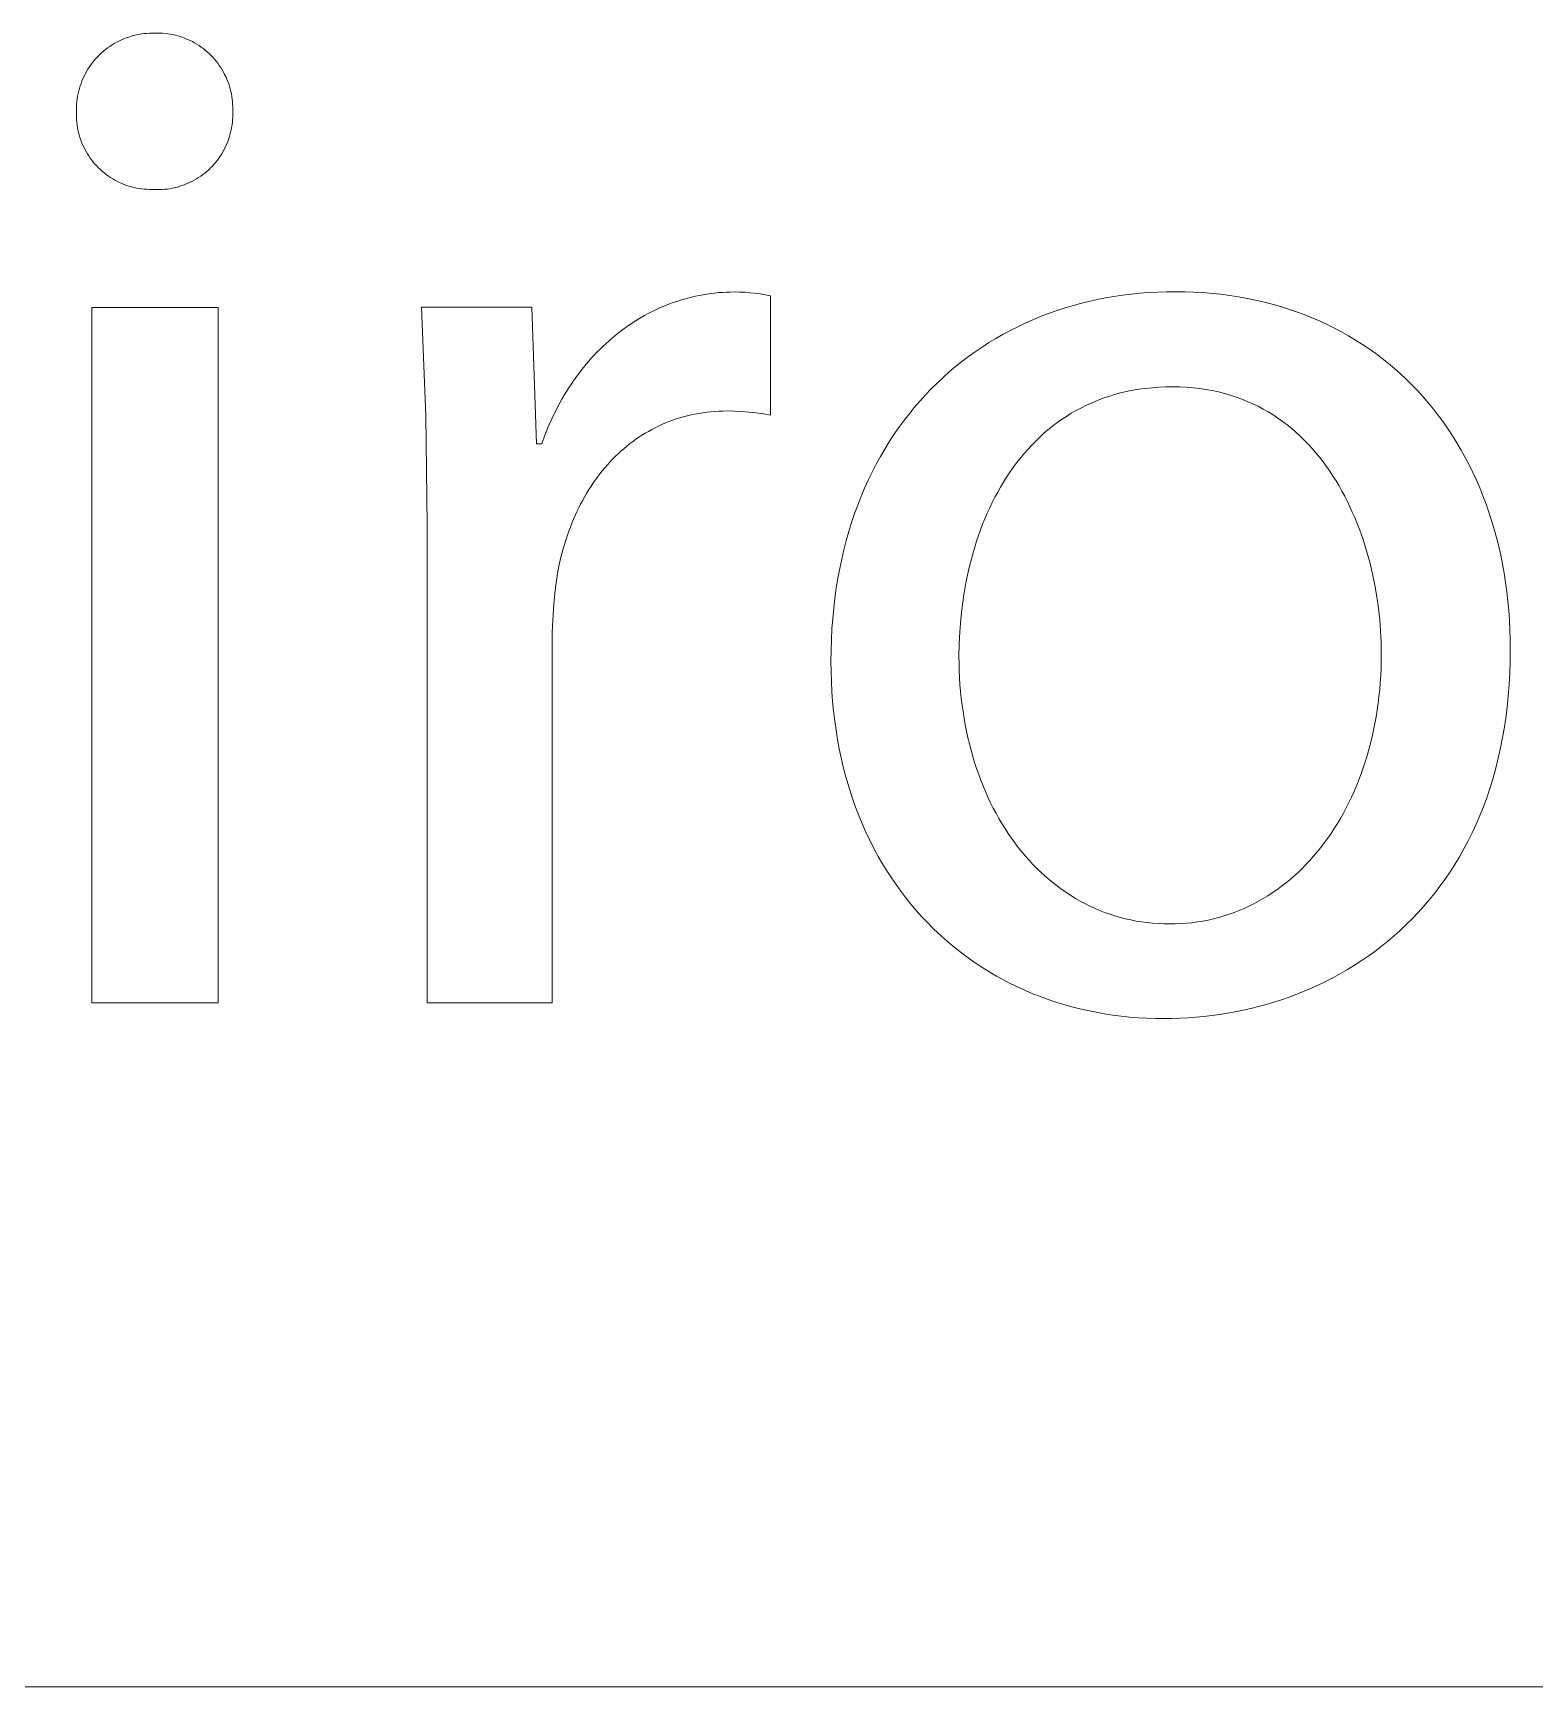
# Model space of a CAD drawing. Header units: millimetres. Extents: x -1480 to 5249, y -840 to 3860.
# Drawn here: x 3903.7 to 3974.1, y -840.3 to -762.8 of the extents above; entities that cross this region are included whole.
import ezdxf

# ---------------------------------------------------------------- set-up
doc = ezdxf.new("R2010")
doc.units = ezdxf.units.MM
doc.header["$MEASUREMENT"] = 0
doc.layers.add('Domyślny', color=7, linetype='Continuous', true_color=0x000000)

msp = doc.modelspace()

# ---------------------------------------------------------------- linework, layer by layer
at = {"layer": 'Domyślny', "color": 18, "lineweight": 15, "true_color": 0x000000}
for p, q in [((3908.44, -762.925), (3908.561, -762.896)), ((3908.561, -762.896), (3908.682, -762.872)), ((3908.682, -762.872), (3908.805, -762.851)), ((3908.805, -762.851), (3908.928, -762.835)), ((3908.928, -762.835), (3909.051, -762.823)), ((3909.051, -762.823), (3909.175, -762.816)), ((3909.175, -762.816), (3909.299, -762.812)), ((3909.299, -762.812), (3909.424, -762.813)), ((3909.424, -762.813), (3909.545, -762.811)), ((3909.545, -762.811), (3909.667, -762.813)), ((3909.667, -762.813), (3909.788, -762.819)), ((3909.788, -762.819), (3909.91, -762.829)), ((3909.91, -762.829), (3910.03, -762.844)), ((3910.03, -762.844), (3910.151, -762.862)), ((3910.151, -762.862), (3910.27, -762.885)), ((3910.27, -762.885), (3910.389, -762.912)), ((3910.389, -762.912), (3910.507, -762.943)), ((3906.924, -763.741), (3907.018, -763.66)), ((3907.018, -763.66), (3907.114, -763.581)), ((3907.114, -763.581), (3907.213, -763.506)), ((3907.213, -763.506), (3907.314, -763.434)), ((3907.314, -763.434), (3907.418, -763.366)), ((3907.418, -763.366), (3907.524, -763.302)), ((3907.524, -763.302), (3907.632, -763.241)), ((3907.632, -763.241), (3907.743, -763.184)), ((3907.743, -763.184), (3907.855, -763.131)), ((3907.855, -763.131), (3907.969, -763.082)), ((3907.969, -763.082), (3908.085, -763.036)), ((3908.085, -763.036), (3908.202, -762.995)), ((3908.202, -762.995), (3908.32, -762.958)), ((3908.32, -762.958), (3908.44, -762.925)), ((3910.507, -762.943), (3910.623, -762.978)), ((3910.623, -762.978), (3910.738, -763.017)), ((3910.738, -763.017), (3910.852, -763.06)), ((3910.852, -763.06), (3910.965, -763.106)), ((3910.965, -763.106), (3911.075, -763.157)), ((3911.075, -763.157), (3911.184, -763.212)), ((3911.184, -763.212), (3911.291, -763.27)), ((3911.291, -763.27), (3911.396, -763.332)), ((3911.396, -763.332), (3911.498, -763.397)), ((3911.498, -763.397), (3911.599, -763.466)), ((3911.599, -763.466), (3911.696, -763.538)), ((3911.696, -763.538), (3911.792, -763.614)), ((3911.792, -763.614), (3911.884, -763.693)), ((3906.29, -764.501), (3906.357, -764.397)), ((3906.357, -764.397), (3906.428, -764.295)), ((3906.428, -764.295), (3906.503, -764.196)), ((3906.503, -764.196), (3906.581, -764.099)), ((3906.581, -764.099), (3906.662, -764.005)), ((3906.662, -764.005), (3906.746, -763.914)), ((3906.746, -763.914), (3906.834, -763.826)), ((3906.834, -763.826), (3906.924, -763.741)), ((3911.884, -763.693), (3911.974, -763.775)), ((3911.974, -763.775), (3912.061, -763.86)), ((3912.061, -763.86), (3912.145, -763.948)), ((3912.145, -763.948), (3912.226, -764.039)), ((3912.226, -764.039), (3912.304, -764.132)), ((3912.304, -764.132), (3912.378, -764.228)), ((3912.378, -764.228), (3912.45, -764.327)), ((3912.45, -764.327), (3912.517, -764.428)), ((3912.517, -764.428), (3912.581, -764.532)), ((3905.924, -765.287), (3905.964, -765.17)), ((3905.964, -765.17), (3906.009, -765.054)), ((3906.009, -765.054), (3906.057, -764.94)), ((3906.057, -764.94), (3906.11, -764.827)), ((3906.11, -764.827), (3906.166, -764.716)), ((3906.166, -764.716), (3906.226, -764.608)), ((3906.226, -764.608), (3906.29, -764.501)), ((3912.581, -764.532), (3912.642, -764.637)), ((3912.642, -764.637), (3912.699, -764.745)), ((3912.699, -764.745), (3912.752, -764.854)), ((3912.752, -764.854), (3912.801, -764.966)), ((3912.801, -764.966), (3912.847, -765.078)), ((3912.847, -765.078), (3912.888, -765.193)), ((3912.888, -765.193), (3912.926, -765.309)), ((3905.768, -766.014), (3905.783, -765.891)), ((3905.783, -765.891), (3905.803, -765.768)), ((3905.803, -765.768), (3905.827, -765.647)), ((3905.827, -765.647), (3905.855, -765.526)), ((3905.855, -765.526), (3905.887, -765.406)), ((3905.887, -765.406), (3905.924, -765.287)), ((3912.926, -765.309), (3912.959, -765.426)), ((3912.959, -765.426), (3912.989, -765.544)), ((3912.989, -765.544), (3913.014, -765.663)), ((3913.014, -765.663), (3913.035, -765.782)), ((3913.035, -765.782), (3913.053, -765.903)), ((3913.053, -765.903), (3913.066, -766.024)), ((3905.747, -766.386), (3905.75, -766.262)), ((3905.749, -766.51), (3905.747, -766.386)), ((3905.747, -766.631), (3905.749, -766.51)), ((3905.748, -766.751), (3905.747, -766.631)), ((3905.754, -766.872), (3905.748, -766.751)), ((3905.75, -766.262), (3905.757, -766.138)), ((3905.757, -766.138), (3905.768, -766.014)), ((3913.066, -766.024), (3913.074, -766.145)), ((3913.076, -766.752), (3913.07, -766.872)), ((3913.074, -766.145), (3913.079, -766.267)), ((3913.079, -766.388), (3913.076, -766.51)), ((3913.076, -766.51), (3913.078, -766.631)), ((3913.078, -766.631), (3913.076, -766.752)), ((3913.079, -766.267), (3913.079, -766.388)), ((3905.764, -766.992), (3905.754, -766.872)), ((3905.778, -767.112), (3905.764, -766.992)), ((3905.797, -767.231), (3905.778, -767.112)), ((3905.819, -767.35), (3905.797, -767.231)), ((3905.846, -767.467), (3905.819, -767.35)), ((3905.876, -767.584), (3905.846, -767.467)), ((3912.978, -767.469), (3912.948, -767.586)), ((3913.005, -767.351), (3912.978, -767.469)), ((3913.027, -767.232), (3913.005, -767.351)), ((3913.046, -767.113), (3913.027, -767.232)), ((3913.06, -766.993), (3913.046, -767.113)), ((3913.07, -766.872), (3913.06, -766.993)), ((3905.911, -767.7), (3905.876, -767.584)), ((3905.949, -767.814), (3905.911, -767.7)), ((3905.991, -767.927), (3905.949, -767.814)), ((3906.038, -768.038), (3905.991, -767.927)), ((3906.088, -768.148), (3906.038, -768.038)), ((3906.142, -768.256), (3906.088, -768.148)), ((3906.199, -768.362), (3906.142, -768.256)), ((3912.682, -768.259), (3912.624, -768.366)), ((3912.736, -768.151), (3912.682, -768.259)), ((3912.786, -768.041), (3912.736, -768.151)), ((3912.832, -767.93), (3912.786, -768.041)), ((3912.875, -767.816), (3912.832, -767.93)), ((3912.913, -767.702), (3912.875, -767.816)), ((3912.948, -767.586), (3912.913, -767.702)), ((3906.26, -768.466), (3906.199, -768.362)), ((3906.325, -768.568), (3906.26, -768.466)), ((3906.393, -768.668), (3906.325, -768.568)), ((3906.465, -768.765), (3906.393, -768.668)), ((3906.54, -768.859), (3906.465, -768.765)), ((3906.618, -768.951), (3906.54, -768.859)), ((3906.699, -769.041), (3906.618, -768.951)), ((3906.783, -769.127), (3906.699, -769.041)), ((3912.124, -769.045), (3912.04, -769.132)), ((3912.205, -768.956), (3912.124, -769.045)), ((3912.283, -768.864), (3912.205, -768.956)), ((3912.358, -768.769), (3912.283, -768.864)), ((3912.43, -768.672), (3912.358, -768.769)), ((3912.498, -768.572), (3912.43, -768.672)), ((3912.563, -768.47), (3912.498, -768.572)), ((3912.624, -768.366), (3912.563, -768.47)), ((3906.87, -769.21), (3906.783, -769.127)), ((3906.96, -769.291), (3906.87, -769.21)), ((3907.053, -769.368), (3906.96, -769.291)), ((3907.148, -769.442), (3907.053, -769.368)), ((3907.246, -769.513), (3907.148, -769.442)), ((3907.346, -769.58), (3907.246, -769.513)), ((3907.449, -769.643), (3907.346, -769.58)), ((3907.553, -769.704), (3907.449, -769.643)), ((3907.66, -769.76), (3907.553, -769.704)), ((3907.768, -769.813), (3907.66, -769.76)), ((3907.879, -769.862), (3907.768, -769.813)), ((3907.99, -769.907), (3907.879, -769.862)), ((3910.943, -769.87), (3910.831, -769.915)), ((3911.053, -769.82), (3910.943, -769.87)), ((3911.162, -769.767), (3911.053, -769.82)), ((3911.269, -769.71), (3911.162, -769.767)), ((3911.373, -769.65), (3911.269, -769.71)), ((3911.476, -769.586), (3911.373, -769.65)), ((3911.576, -769.519), (3911.476, -769.586)), ((3911.674, -769.448), (3911.576, -769.519)), ((3911.769, -769.374), (3911.674, -769.448)), ((3911.862, -769.296), (3911.769, -769.374)), ((3911.952, -769.216), (3911.862, -769.296)), ((3912.04, -769.132), (3911.952, -769.216)), ((3908.104, -769.949), (3907.99, -769.907)), ((3908.219, -769.986), (3908.104, -769.949)), ((3908.334, -770.019), (3908.219, -769.986)), ((3908.451, -770.049), (3908.334, -770.019)), ((3908.569, -770.074), (3908.451, -770.049)), ((3908.688, -770.095), (3908.569, -770.074)), ((3908.808, -770.113), (3908.688, -770.095)), ((3908.928, -770.126), (3908.808, -770.113)), ((3909.048, -770.134), (3908.928, -770.126)), ((3909.168, -770.139), (3909.048, -770.134)), ((3909.289, -770.14), (3909.168, -770.139)), ((3909.41, -770.147), (3909.289, -770.14)), ((3909.531, -770.151), (3909.41, -770.147)), ((3909.651, -770.15), (3909.531, -770.151)), ((3909.772, -770.145), (3909.651, -770.15)), ((3909.893, -770.135), (3909.772, -770.145)), ((3910.013, -770.122), (3909.893, -770.135)), ((3910.132, -770.105), (3910.013, -770.122)), ((3910.251, -770.083), (3910.132, -770.105)), ((3910.369, -770.058), (3910.251, -770.083)), ((3910.487, -770.028), (3910.369, -770.058)), ((3910.603, -769.994), (3910.487, -770.028)), ((3910.718, -769.957), (3910.603, -769.994)), ((3910.831, -769.915), (3910.718, -769.957)), ((3934.074, -775.332), (3934.248, -775.279)), ((3934.248, -775.279), (3934.424, -775.231)), ((3934.424, -775.231), (3934.601, -775.186)), ((3934.601, -775.186), (3934.778, -775.145)), ((3934.778, -775.145), (3934.957, -775.108)), ((3934.957, -775.108), (3935.136, -775.075)), ((3935.136, -775.075), (3935.317, -775.045)), ((3935.317, -775.045), (3935.498, -775.02)), ((3935.498, -775.02), (3935.68, -774.998)), ((3935.68, -774.998), (3935.863, -774.98)), ((3935.863, -774.98), (3936.046, -774.966)), ((3936.046, -774.966), (3936.231, -774.956)), ((3936.231, -774.956), (3936.416, -774.95)), ((3936.416, -774.95), (3936.601, -774.948)), ((3936.601, -774.948), (3936.846, -774.951)), ((3936.846, -774.951), (3937.091, -774.962)), ((3937.091, -774.962), (3937.335, -774.981)), ((3937.335, -774.981), (3937.579, -775.006)), ((3937.579, -775.006), (3937.822, -775.039)), ((3937.822, -775.039), (3938.064, -775.08)), ((3938.064, -775.08), (3938.304, -775.127)), ((3938.304, -775.127), (3938.304, -780.729)), ((3953.223, -775.395), (3953.613, -775.308)), ((3953.613, -775.308), (3954.008, -775.23)), ((3954.008, -775.23), (3954.406, -775.161)), ((3954.406, -775.161), (3954.808, -775.101)), ((3954.808, -775.101), (3955.214, -775.051)), ((3955.214, -775.051), (3955.622, -775.009)), ((3955.622, -775.009), (3956.034, -774.976)), ((3956.034, -774.976), (3956.449, -774.953)), ((3956.449, -774.953), (3956.867, -774.939)), ((3956.867, -774.939), (3957.288, -774.935)), ((3957.288, -774.935), (3957.725, -774.939)), ((3957.725, -774.939), (3958.157, -774.954)), ((3958.157, -774.954), (3958.585, -774.979)), ((3958.585, -774.979), (3959.008, -775.013)), ((3959.008, -775.013), (3959.426, -775.057)), ((3959.426, -775.057), (3959.84, -775.111)), ((3959.84, -775.111), (3960.248, -775.174)), ((3960.248, -775.174), (3960.652, -775.247)), ((3960.652, -775.247), (3961.051, -775.328)), ((3906.466, -775.674), (3912.403, -775.674)), ((3906.466, -808.274), (3906.466, -775.674)), ((3912.403, -775.674), (3912.403, -808.274)), ((3922.136, -780.76), (3921.926, -775.665)), ((3921.926, -775.665), (3927.101, -775.665)), ((3927.101, -775.665), (3927.325, -782.073)), ((3932.237, -776.141), (3932.397, -776.05)), ((3932.397, -776.05), (3932.559, -775.963)), ((3932.559, -775.963), (3932.722, -775.878)), ((3932.722, -775.878), (3932.886, -775.798)), ((3932.886, -775.798), (3933.052, -775.72)), ((3933.052, -775.72), (3933.219, -775.647)), ((3933.219, -775.647), (3933.388, -775.577)), ((3933.388, -775.577), (3933.557, -775.51)), ((3933.557, -775.51), (3933.728, -775.447)), ((3933.728, -775.447), (3933.901, -775.387)), ((3933.901, -775.387), (3934.074, -775.332)), ((3950.964, -776.103), (3951.33, -775.963)), ((3951.33, -775.963), (3951.7, -775.832)), ((3951.7, -775.832), (3952.074, -775.71)), ((3952.074, -775.71), (3952.453, -775.596)), ((3952.453, -775.596), (3952.836, -775.491)), ((3952.836, -775.491), (3953.223, -775.395)), ((3961.051, -775.328), (3961.444, -775.419)), ((3961.444, -775.419), (3961.832, -775.52)), ((3961.832, -775.52), (3962.215, -775.629)), ((3962.215, -775.629), (3962.593, -775.747)), ((3962.593, -775.747), (3962.965, -775.874)), ((3962.965, -775.874), (3963.332, -776.01)), ((3963.332, -776.01), (3963.693, -776.155)), ((3931.162, -776.872), (3931.311, -776.758)), ((3931.311, -776.758), (3931.461, -776.647)), ((3931.461, -776.647), (3931.613, -776.539)), ((3931.613, -776.539), (3931.767, -776.435)), ((3931.767, -776.435), (3931.922, -776.334)), ((3931.922, -776.334), (3932.079, -776.236)), ((3932.079, -776.236), (3932.237, -776.141)), ((3949.209, -776.932), (3949.55, -776.749)), ((3949.55, -776.749), (3949.896, -776.575)), ((3949.896, -776.575), (3950.247, -776.409)), ((3950.247, -776.409), (3950.603, -776.252)), ((3950.603, -776.252), (3950.964, -776.103)), ((3963.693, -776.155), (3964.049, -776.308)), ((3964.049, -776.308), (3964.399, -776.47)), ((3964.399, -776.47), (3964.743, -776.64)), ((3964.743, -776.64), (3965.081, -776.819)), ((3965.081, -776.819), (3965.413, -777.006)), ((3930.176, -777.759), (3930.311, -777.623)), ((3930.311, -777.623), (3930.448, -777.49)), ((3930.448, -777.49), (3930.587, -777.36)), ((3930.587, -777.36), (3930.728, -777.234)), ((3930.728, -777.234), (3930.871, -777.11)), ((3930.871, -777.11), (3931.016, -776.989)), ((3931.016, -776.989), (3931.162, -776.872)), ((3947.9, -777.748), (3948.219, -777.532)), ((3948.219, -777.532), (3948.543, -777.323)), ((3948.543, -777.323), (3948.874, -777.124)), ((3948.874, -777.124), (3949.209, -776.932)), ((3965.413, -777.006), (3965.739, -777.201)), ((3965.739, -777.201), (3966.059, -777.404)), ((3966.059, -777.404), (3966.373, -777.615)), ((3966.373, -777.615), (3966.681, -777.835)), ((3929.533, -778.484), (3929.657, -778.334)), ((3929.657, -778.334), (3929.783, -778.186)), ((3929.783, -778.186), (3929.912, -778.041)), ((3929.912, -778.041), (3930.043, -777.899)), ((3930.043, -777.899), (3930.176, -777.759)), ((3946.977, -778.447), (3947.279, -778.206)), ((3947.279, -778.206), (3947.586, -777.973)), ((3947.586, -777.973), (3947.9, -777.748)), ((3966.681, -777.835), (3966.982, -778.062)), ((3966.982, -778.062), (3967.277, -778.297)), ((3967.277, -778.297), (3967.566, -778.54)), ((3928.946, -779.281), (3929.058, -779.116)), ((3929.058, -779.116), (3929.173, -778.954)), ((3929.173, -778.954), (3929.291, -778.795)), ((3929.291, -778.795), (3929.41, -778.638)), ((3929.41, -778.638), (3929.533, -778.484)), ((3946.11, -779.22), (3946.393, -778.954)), ((3946.393, -778.954), (3946.682, -778.697)), ((3946.682, -778.697), (3946.977, -778.447)), ((3967.566, -778.54), (3967.848, -778.79)), ((3967.848, -778.79), (3968.123, -779.048)), ((3968.123, -779.048), (3968.392, -779.314)), ((3928.42, -780.147), (3928.52, -779.969)), ((3928.52, -779.969), (3928.623, -779.793)), ((3928.623, -779.793), (3928.728, -779.62)), ((3928.728, -779.62), (3928.836, -779.449)), ((3928.836, -779.449), (3928.946, -779.281)), ((3945.301, -780.066), (3945.564, -779.776)), ((3945.564, -779.776), (3945.833, -779.494)), ((3945.833, -779.494), (3946.11, -779.22)), ((3953.896, -779.933), (3953.634, -780.031)), ((3954.164, -779.842), (3953.896, -779.933)), ((3954.437, -779.758), (3954.164, -779.842)), ((3954.716, -779.683), (3954.437, -779.758)), ((3955.001, -779.617), (3954.716, -779.683)), ((3955.291, -779.558), (3955.001, -779.617)), ((3955.588, -779.509), (3955.291, -779.558)), ((3955.889, -779.467), (3955.588, -779.509)), ((3956.197, -779.435), (3955.889, -779.467)), ((3956.51, -779.412), (3956.197, -779.435)), ((3956.829, -779.398), (3956.51, -779.412)), ((3957.154, -779.393), (3956.829, -779.398)), ((3957.479, -779.398), (3957.154, -779.393)), ((3957.799, -779.413), (3957.479, -779.398)), ((3958.112, -779.438), (3957.799, -779.413)), ((3958.419, -779.473), (3958.112, -779.438)), ((3958.721, -779.517), (3958.419, -779.473)), ((3959.016, -779.571), (3958.721, -779.517)), ((3959.305, -779.633), (3959.016, -779.571)), ((3959.588, -779.704), (3959.305, -779.633)), ((3959.865, -779.784), (3959.588, -779.704)), ((3960.136, -779.873), (3959.865, -779.784)), ((3960.402, -779.97), (3960.136, -779.873)), ((3968.392, -779.314), (3968.653, -779.586)), ((3968.653, -779.586), (3968.908, -779.867)), ((3968.908, -779.867), (3969.156, -780.154)), ((3928.047, -780.888), (3928.228, -780.512)), ((3928.228, -780.512), (3928.42, -780.147)), ((3934.573, -780.709), (3934.395, -780.751)), ((3934.754, -780.671), (3934.573, -780.709)), ((3934.936, -780.638), (3934.754, -780.671)), ((3935.12, -780.609), (3934.936, -780.638)), ((3935.306, -780.584), (3935.12, -780.609)), ((3935.494, -780.563), (3935.306, -780.584)), ((3935.684, -780.548), (3935.494, -780.563)), ((3935.876, -780.536), (3935.684, -780.548)), ((3936.07, -780.529), (3935.876, -780.536)), ((3936.265, -780.527), (3936.07, -780.529)), ((3936.607, -780.534), (3936.265, -780.527)), ((3936.949, -780.551), (3936.607, -780.534)), ((3937.289, -780.579), (3936.949, -780.551)), ((3937.629, -780.618), (3937.289, -780.579)), ((3937.967, -780.668), (3937.629, -780.618)), ((3938.304, -780.729), (3937.967, -780.668)), ((3944.553, -780.982), (3944.795, -780.669)), ((3944.795, -780.669), (3945.044, -780.363)), ((3945.044, -780.363), (3945.301, -780.066)), ((3952.405, -780.637), (3952.176, -780.779)), ((3952.64, -780.501), (3952.405, -780.637)), ((3952.88, -780.373), (3952.64, -780.501)), ((3953.126, -780.252), (3952.88, -780.373)), ((3953.377, -780.138), (3953.126, -780.252)), ((3953.634, -780.031), (3953.377, -780.138)), ((3960.661, -780.075), (3960.402, -779.97)), ((3960.915, -780.187), (3960.661, -780.075)), ((3961.163, -780.308), (3960.915, -780.187)), ((3961.406, -780.436), (3961.163, -780.308)), ((3961.642, -780.572), (3961.406, -780.436)), ((3961.873, -780.714), (3961.642, -780.572)), ((3962.098, -780.864), (3961.873, -780.714)), ((3969.156, -780.154), (3969.397, -780.448)), ((3969.397, -780.448), (3969.631, -780.75)), ((3922.195, -785.859), (3922.136, -780.76)), ((3927.719, -781.668), (3927.877, -781.273)), ((3927.877, -781.273), (3928.047, -780.888)), ((3932.571, -781.482), (3932.419, -781.571)), ((3932.726, -781.396), (3932.571, -781.482)), ((3932.883, -781.314), (3932.726, -781.396)), ((3933.043, -781.235), (3932.883, -781.314)), ((3933.204, -781.161), (3933.043, -781.235)), ((3933.368, -781.09), (3933.204, -781.161)), ((3933.534, -781.024), (3933.368, -781.09)), ((3933.702, -780.961), (3933.534, -781.024)), ((3933.872, -780.902), (3933.702, -780.961)), ((3934.044, -780.848), (3933.872, -780.902)), ((3934.219, -780.797), (3934.044, -780.848)), ((3934.395, -780.751), (3934.219, -780.797)), ((3944.09, -781.632), (3944.318, -781.303)), ((3944.318, -781.303), (3944.553, -780.982)), ((3951.312, -781.413), (3951.11, -781.587)), ((3951.52, -781.245), (3951.312, -781.413)), ((3951.733, -781.083), (3951.52, -781.245)), ((3951.952, -780.928), (3951.733, -781.083)), ((3952.176, -780.779), (3951.952, -780.928)), ((3962.318, -781.02), (3962.098, -780.864)), ((3962.532, -781.183), (3962.318, -781.02)), ((3962.741, -781.352), (3962.532, -781.183)), ((3962.944, -781.527), (3962.741, -781.352)), ((3969.631, -780.75), (3969.858, -781.058)), ((3969.858, -781.058), (3970.077, -781.374)), ((3970.077, -781.374), (3970.289, -781.696)), ((3927.325, -782.073), (3927.572, -782.073)), ((3927.572, -782.073), (3927.719, -781.668)), ((3931.551, -782.185), (3931.414, -782.3)), ((3931.689, -782.074), (3931.551, -782.185)), ((3931.831, -781.966), (3931.689, -782.074)), ((3931.974, -781.862), (3931.831, -781.966)), ((3932.12, -781.762), (3931.974, -781.862)), ((3932.268, -781.665), (3932.12, -781.762)), ((3932.419, -781.571), (3932.268, -781.665)), ((3943.658, -782.313), (3943.87, -781.969)), ((3943.87, -781.969), (3944.09, -781.632)), ((3950.535, -782.144), (3950.353, -782.341)), ((3950.721, -781.953), (3950.535, -782.144)), ((3950.913, -781.767), (3950.721, -781.953)), ((3951.11, -781.587), (3950.913, -781.767)), ((3963.141, -781.709), (3962.944, -781.527)), ((3963.334, -781.896), (3963.141, -781.709)), ((3963.52, -782.088), (3963.334, -781.896)), ((3963.702, -782.286), (3963.52, -782.088)), ((3963.878, -782.49), (3963.702, -782.286)), ((3970.289, -781.696), (3970.494, -782.025)), ((3970.494, -782.025), (3970.692, -782.36)), ((3930.647, -783.057), (3930.528, -783.195)), ((3930.769, -782.923), (3930.647, -783.057)), ((3930.893, -782.792), (3930.769, -782.923)), ((3931.02, -782.664), (3930.893, -782.792)), ((3931.149, -782.539), (3931.02, -782.664)), ((3931.28, -782.418), (3931.149, -782.539)), ((3931.414, -782.3), (3931.28, -782.418)), ((3943.066, -783.392), (3943.256, -783.025)), ((3943.256, -783.025), (3943.453, -782.665)), ((3943.453, -782.665), (3943.658, -782.313)), ((3949.841, -782.962), (3949.68, -783.179)), ((3950.006, -782.75), (3949.841, -782.962)), ((3950.177, -782.543), (3950.006, -782.75)), ((3950.353, -782.341), (3950.177, -782.543)), ((3964.049, -782.698), (3963.878, -782.49)), ((3964.214, -782.911), (3964.049, -782.698)), ((3964.374, -783.129), (3964.214, -782.911)), ((3970.692, -782.36), (3970.881, -782.702)), ((3970.881, -782.702), (3971.063, -783.051)), ((3971.063, -783.051), (3971.238, -783.406)), ((3930.078, -783.775), (3929.972, -783.928)), ((3930.186, -783.625), (3930.078, -783.775)), ((3930.298, -783.479), (3930.186, -783.625)), ((3930.412, -783.335), (3930.298, -783.479)), ((3930.528, -783.195), (3930.412, -783.335)), ((3942.712, -784.149), (3942.885, -783.767)), ((3942.885, -783.767), (3943.066, -783.392)), ((3949.374, -783.627), (3949.229, -783.858)), ((3949.525, -783.401), (3949.374, -783.627)), ((3949.68, -783.179), (3949.525, -783.401)), ((3964.529, -783.351), (3964.374, -783.129)), ((3964.679, -783.577), (3964.529, -783.351)), ((3964.824, -783.808), (3964.679, -783.577)), ((3964.964, -784.042), (3964.824, -783.808)), ((3971.238, -783.406), (3971.405, -783.767)), ((3971.405, -783.767), (3971.563, -784.135)), ((3929.574, -784.566), (3929.482, -784.732)), ((3929.67, -784.402), (3929.574, -784.566)), ((3929.768, -784.241), (3929.67, -784.402)), ((3929.868, -784.083), (3929.768, -784.241)), ((3929.972, -783.928), (3929.868, -784.083)), ((3942.391, -784.935), (3942.548, -784.538)), ((3942.548, -784.538), (3942.712, -784.149)), ((3948.824, -784.574), (3948.699, -784.82)), ((3948.954, -784.331), (3948.824, -784.574)), ((3949.089, -784.092), (3948.954, -784.331)), ((3949.229, -783.858), (3949.089, -784.092)), ((3965.098, -784.28), (3964.964, -784.042)), ((3965.228, -784.521), (3965.098, -784.28)), ((3965.352, -784.766), (3965.228, -784.521)), ((3971.563, -784.135), (3971.714, -784.508)), ((3971.714, -784.508), (3971.857, -784.888)), ((3929.221, -785.248), (3929.14, -785.425)), ((3929.305, -785.073), (3929.221, -785.248)), ((3929.392, -784.902), (3929.305, -785.073)), ((3929.482, -784.732), (3929.392, -784.902)), ((3942.105, -785.751), (3942.244, -785.339)), ((3942.244, -785.339), (3942.391, -784.935)), ((3948.464, -785.324), (3948.354, -785.581)), ((3948.579, -785.07), (3948.464, -785.324)), ((3948.699, -784.82), (3948.579, -785.07)), ((3965.472, -785.014), (3965.352, -784.766)), ((3965.586, -785.264), (3965.472, -785.014)), ((3965.696, -785.517), (3965.586, -785.264)), ((3971.857, -784.888), (3971.992, -785.273)), ((3971.992, -785.273), (3972.119, -785.665)), ((3922.195, -808.265), (3922.195, -785.859)), ((3928.843, -786.157), (3928.777, -786.346)), ((3928.913, -785.97), (3928.843, -786.157)), ((3928.986, -785.786), (3928.913, -785.97)), ((3929.061, -785.604), (3928.986, -785.786)), ((3929.14, -785.425), (3929.061, -785.604)), ((3941.853, -786.595), (3941.974, -786.169)), ((3941.974, -786.169), (3942.105, -785.751)), ((3948.149, -786.103), (3948.053, -786.369)), ((3948.249, -785.84), (3948.149, -786.103)), ((3948.354, -785.581), (3948.249, -785.84)), ((3965.801, -785.773), (3965.696, -785.517)), ((3965.901, -786.031), (3965.801, -785.773)), ((3965.996, -786.291), (3965.901, -786.031)), ((3972.119, -785.665), (3972.237, -786.062)), ((3972.237, -786.062), (3972.347, -786.465)), ((3928.594, -786.927), (3928.487, -787.324)), ((3928.713, -786.537), (3928.594, -786.927)), ((3928.777, -786.346), (3928.713, -786.537)), ((3941.74, -787.029), (3941.853, -786.595)), ((3947.877, -786.908), (3947.796, -787.181)), ((3947.963, -786.637), (3947.877, -786.908)), ((3948.053, -786.369), (3947.963, -786.637)), ((3966.087, -786.553), (3965.996, -786.291)), ((3966.172, -786.817), (3966.087, -786.553)), ((3966.253, -787.082), (3966.172, -786.817)), ((3972.347, -786.465), (3972.449, -786.874)), ((3972.449, -786.874), (3972.543, -787.288)), ((3928.487, -787.324), (3928.393, -787.731)), ((3941.543, -787.916), (3941.637, -787.469)), ((3941.637, -787.469), (3941.74, -787.029)), ((3947.72, -787.456), (3947.649, -787.733)), ((3947.796, -787.181), (3947.72, -787.456)), ((3966.401, -787.617), (3966.253, -787.082)), ((3966.531, -788.155), (3966.401, -787.617)), ((3972.543, -787.288), (3972.627, -787.707)), ((3972.627, -787.707), (3972.704, -788.132)), ((3928.311, -788.145), (3928.231, -788.693)), ((3928.393, -787.731), (3928.311, -788.145)), ((3941.383, -788.832), (3941.459, -788.37)), ((3941.459, -788.37), (3941.543, -787.916)), ((3947.583, -788.012), (3947.464, -788.576)), ((3947.649, -787.733), (3947.583, -788.012)), ((3966.642, -788.695), (3966.531, -788.155)), ((3972.704, -788.132), (3972.771, -788.563)), ((3928.166, -789.243), (3928.117, -789.794)), ((3928.231, -788.693), (3928.166, -789.243)), ((3941.318, -789.3), (3941.383, -788.832)), ((3947.364, -789.145), (3947.282, -789.718)), ((3947.464, -788.576), (3947.364, -789.145)), ((3966.736, -789.236), (3966.642, -788.695)), ((3966.812, -789.776), (3966.736, -789.236)), ((3972.771, -788.563), (3972.83, -788.998)), ((3972.83, -788.998), (3972.88, -789.439)), ((3928.117, -789.794), (3928.083, -790.347)), ((3941.216, -790.258), (3941.262, -789.775)), ((3941.262, -789.775), (3941.318, -789.3)), ((3947.282, -789.718), (3947.219, -790.294)), ((3966.87, -790.313), (3966.812, -789.776)), ((3972.88, -789.439), (3972.921, -789.885)), ((3972.921, -789.885), (3972.953, -790.335)), ((3928.083, -790.347), (3928.065, -790.901)), ((3941.155, -791.242), (3941.18, -790.746)), ((3941.18, -790.746), (3941.216, -790.258)), ((3947.219, -790.294), (3947.174, -790.873)), ((3966.912, -790.847), (3966.87, -790.313)), ((3972.953, -790.335), (3972.976, -790.791)), ((3972.976, -790.791), (3972.99, -791.251)), ((3928.065, -790.901), (3928.065, -808.265)), ((3941.139, -791.745), (3941.155, -791.242)), ((3947.147, -791.451), (3947.139, -792.03)), ((3947.174, -790.873), (3947.147, -791.451)), ((3966.937, -791.375), (3966.912, -790.847)), ((3966.945, -791.895), (3966.937, -791.375)), ((3972.99, -791.251), (3972.994, -791.716)), ((3941.134, -792.254), (3941.139, -791.745)), ((3941.139, -792.734), (3941.134, -792.254)), ((3947.139, -792.03), (3947.142, -792.364)), ((3947.142, -792.364), (3947.151, -792.695)), ((3966.933, -792.578), (3966.942, -792.238)), ((3966.942, -792.238), (3966.945, -791.895)), ((3972.988, -792.275), (3972.97, -792.824)), ((3972.994, -791.716), (3972.988, -792.275)), ((3941.154, -793.209), (3941.139, -792.734)), ((3947.151, -792.695), (3947.165, -793.023)), ((3947.165, -793.023), (3947.186, -793.349)), ((3966.896, -793.249), (3966.917, -792.915)), ((3966.917, -792.915), (3966.933, -792.578)), ((3972.97, -792.824), (3972.94, -793.364)), ((3941.178, -793.678), (3941.154, -793.209)), ((3941.213, -794.141), (3941.178, -793.678)), ((3947.186, -793.349), (3947.213, -793.671)), ((3947.213, -793.671), (3947.245, -793.991)), ((3966.796, -794.23), (3966.835, -793.906)), ((3966.835, -793.906), (3966.868, -793.579)), ((3966.868, -793.579), (3966.896, -793.249)), ((3972.899, -793.893), (3972.846, -794.413)), ((3972.94, -793.364), (3972.899, -793.893)), ((3941.256, -794.598), (3941.213, -794.141)), ((3941.31, -795.049), (3941.256, -794.598)), ((3947.245, -793.991), (3947.283, -794.308)), ((3947.283, -794.308), (3947.327, -794.621)), ((3947.327, -794.621), (3947.376, -794.931)), ((3966.7, -794.867), (3966.751, -794.55)), ((3966.751, -794.55), (3966.796, -794.23)), ((3972.846, -794.413), (3972.781, -794.923)), ((3941.372, -795.494), (3941.31, -795.049)), ((3947.376, -794.931), (3947.431, -795.238)), ((3947.431, -795.238), (3947.491, -795.542)), ((3966.582, -795.489), (3966.644, -795.18)), ((3966.644, -795.18), (3966.7, -794.867)), ((3972.706, -795.423), (3972.62, -795.914)), ((3972.781, -794.923), (3972.706, -795.423)), ((3941.444, -795.933), (3941.372, -795.494)), ((3941.525, -796.366), (3941.444, -795.933)), ((3947.491, -795.542), (3947.557, -795.842)), ((3947.557, -795.842), (3947.628, -796.138)), ((3947.628, -796.138), (3947.704, -796.431)), ((3966.364, -796.394), (3966.442, -796.096)), ((3966.442, -796.096), (3966.515, -795.795)), ((3966.515, -795.795), (3966.582, -795.489)), ((3972.62, -795.914), (3972.523, -796.395)), ((3941.614, -796.793), (3941.525, -796.366)), ((3941.713, -797.213), (3941.614, -796.793)), ((3947.704, -796.431), (3947.786, -796.72)), ((3947.786, -796.72), (3947.873, -797.006)), ((3947.873, -797.006), (3947.965, -797.287)), ((3966.097, -797.263), (3966.191, -796.977)), ((3966.191, -796.977), (3966.28, -796.688)), ((3966.28, -796.688), (3966.364, -796.394)), ((3972.416, -796.866), (3972.299, -797.328)), ((3972.523, -796.395), (3972.416, -796.866)), ((3941.821, -797.628), (3941.713, -797.213)), ((3941.937, -798.036), (3941.821, -797.628)), ((3947.965, -797.287), (3948.062, -797.564)), ((3948.062, -797.564), (3948.163, -797.838)), ((3965.894, -797.821), (3965.998, -797.544)), ((3965.998, -797.544), (3966.097, -797.263)), ((3972.171, -797.78), (3972.034, -798.223)), ((3972.299, -797.328), (3972.171, -797.78)), ((3942.061, -798.437), (3941.937, -798.036)), ((3942.195, -798.832), (3942.061, -798.437)), ((3948.163, -797.838), (3948.27, -798.107)), ((3948.27, -798.107), (3948.382, -798.372)), ((3948.382, -798.372), (3948.499, -798.633)), ((3965.551, -798.625), (3965.67, -798.361)), ((3965.67, -798.361), (3965.785, -798.093)), ((3965.785, -798.093), (3965.894, -797.821)), ((3972.034, -798.223), (3971.887, -798.656)), ((3942.336, -799.221), (3942.195, -798.832)), ((3942.486, -799.602), (3942.336, -799.221)), ((3948.499, -798.633), (3948.62, -798.889)), ((3948.62, -798.889), (3948.747, -799.141)), ((3948.747, -799.141), (3948.877, -799.388)), ((3965.166, -799.387), (3965.299, -799.137)), ((3965.299, -799.137), (3965.428, -798.883)), ((3965.428, -798.883), (3965.551, -798.625)), ((3971.731, -799.08), (3971.566, -799.495)), ((3971.887, -798.656), (3971.731, -799.08)), ((3942.644, -799.978), (3942.486, -799.602)), ((3942.809, -800.346), (3942.644, -799.978)), ((3948.877, -799.388), (3949.013, -799.63)), ((3949.013, -799.63), (3949.153, -799.868)), ((3949.153, -799.868), (3949.298, -800.101)), ((3949.298, -800.101), (3949.447, -800.329)), ((3964.587, -800.335), (3964.739, -800.105)), ((3964.739, -800.105), (3964.886, -799.871)), ((3964.886, -799.871), (3965.028, -799.631)), ((3965.028, -799.631), (3965.166, -799.387)), ((3971.391, -799.9), (3971.208, -800.296)), ((3971.566, -799.495), (3971.391, -799.9)), ((3942.983, -800.708), (3942.809, -800.346)), ((3943.165, -801.063), (3942.983, -800.708)), ((3949.447, -800.329), (3949.6, -800.553)), ((3949.6, -800.553), (3949.758, -800.771)), ((3949.758, -800.771), (3949.92, -800.984)), ((3964.108, -800.992), (3964.272, -800.778)), ((3964.272, -800.778), (3964.432, -800.559)), ((3964.432, -800.559), (3964.587, -800.335)), ((3971.016, -800.682), (3970.816, -801.059)), ((3971.208, -800.296), (3971.016, -800.682)), ((3943.354, -801.411), (3943.165, -801.063)), ((3943.55, -801.752), (3943.354, -801.411)), ((3949.92, -800.984), (3950.086, -801.191)), ((3950.086, -801.191), (3950.256, -801.394)), ((3950.256, -801.394), (3950.431, -801.591)), ((3950.431, -801.591), (3950.609, -801.782)), ((3963.41, -801.793), (3963.591, -801.601)), ((3963.591, -801.601), (3963.767, -801.403)), ((3963.767, -801.403), (3963.94, -801.2)), ((3963.94, -801.2), (3964.108, -800.992)), ((3970.608, -801.427), (3970.391, -801.786)), ((3970.816, -801.059), (3970.608, -801.427)), ((3943.755, -802.086), (3943.55, -801.752)), ((3943.966, -802.413), (3943.755, -802.086)), ((3944.185, -802.733), (3943.966, -802.413)), ((3950.609, -801.782), (3950.792, -801.968)), ((3950.792, -801.968), (3950.978, -802.148)), ((3950.978, -802.148), (3951.168, -802.323)), ((3951.168, -802.323), (3951.363, -802.491)), ((3962.651, -802.502), (3962.846, -802.333)), ((3962.846, -802.333), (3963.038, -802.159)), ((3963.038, -802.159), (3963.226, -801.979)), ((3963.226, -801.979), (3963.41, -801.793)), ((3970.167, -802.136), (3969.935, -802.476)), ((3970.391, -801.786), (3970.167, -802.136)), ((3944.411, -803.045), (3944.185, -802.733)), ((3944.644, -803.351), (3944.411, -803.045)), ((3951.363, -802.491), (3951.56, -802.654)), ((3951.56, -802.654), (3951.762, -802.811)), ((3951.762, -802.811), (3951.967, -802.962)), ((3951.967, -802.962), (3952.176, -803.106)), ((3952.176, -803.106), (3952.388, -803.245)), ((3961.62, -803.254), (3961.833, -803.116)), ((3961.833, -803.116), (3962.043, -802.972)), ((3962.043, -802.972), (3962.249, -802.821)), ((3962.249, -802.821), (3962.452, -802.665)), ((3962.452, -802.665), (3962.651, -802.502)), ((3969.45, -803.13), (3969.197, -803.444)), ((3969.696, -802.808), (3969.45, -803.13)), ((3969.935, -802.476), (3969.696, -802.808)), ((3944.883, -803.649), (3944.644, -803.351)), ((3945.13, -803.939), (3944.883, -803.649)), ((3945.383, -804.223), (3945.13, -803.939)), ((3952.388, -803.245), (3952.604, -803.377)), ((3952.604, -803.377), (3952.824, -803.502)), ((3952.824, -803.502), (3953.046, -803.621)), ((3953.046, -803.621), (3953.272, -803.734)), ((3953.272, -803.734), (3953.501, -803.84)), ((3953.501, -803.84), (3953.734, -803.939)), ((3953.734, -803.939), (3953.969, -804.031)), ((3960.04, -804.036), (3960.275, -803.945)), ((3960.275, -803.945), (3960.507, -803.846)), ((3960.507, -803.846), (3960.736, -803.741)), ((3960.736, -803.741), (3960.962, -803.629)), ((3960.962, -803.629), (3961.184, -803.51)), ((3961.184, -803.51), (3961.404, -803.385)), ((3961.404, -803.385), (3961.62, -803.254)), ((3968.937, -803.748), (3968.67, -804.044)), ((3969.197, -803.444), (3968.937, -803.748)), ((3945.643, -804.498), (3945.383, -804.223)), ((3945.909, -804.767), (3945.643, -804.498)), ((3946.182, -805.027), (3945.909, -804.767)), ((3953.969, -804.031), (3954.208, -804.117)), ((3954.208, -804.117), (3954.449, -804.195)), ((3954.449, -804.195), (3954.694, -804.267)), ((3954.694, -804.267), (3954.942, -804.331)), ((3954.942, -804.331), (3955.192, -804.388)), ((3955.192, -804.388), (3955.445, -804.437)), ((3955.445, -804.437), (3955.701, -804.48)), ((3955.701, -804.48), (3955.959, -804.514)), ((3955.959, -804.514), (3956.221, -804.542)), ((3956.221, -804.542), (3956.484, -804.561)), ((3956.484, -804.561), (3956.751, -804.573)), ((3956.751, -804.573), (3957.019, -804.577)), ((3957.019, -804.577), (3957.284, -804.573)), ((3957.284, -804.573), (3957.547, -804.561)), ((3957.547, -804.561), (3957.807, -804.542)), ((3957.807, -804.542), (3958.065, -804.515)), ((3958.065, -804.515), (3958.321, -804.481)), ((3958.321, -804.481), (3958.574, -804.439)), ((3958.574, -804.439), (3958.825, -804.39)), ((3958.825, -804.39), (3959.073, -804.333)), ((3959.073, -804.333), (3959.319, -804.27)), ((3959.319, -804.27), (3959.562, -804.199)), ((3959.562, -804.199), (3959.803, -804.121)), ((3959.803, -804.121), (3960.04, -804.036)), ((3968.118, -804.608), (3967.833, -804.877)), ((3968.397, -804.33), (3968.118, -804.608)), ((3968.67, -804.044), (3968.397, -804.33)), ((3946.461, -805.28), (3946.182, -805.027)), ((3946.746, -805.525), (3946.461, -805.28)), ((3947.037, -805.763), (3946.746, -805.525)), ((3967.245, -805.388), (3966.944, -805.63)), ((3967.542, -805.137), (3967.245, -805.388)), ((3967.833, -804.877), (3967.542, -805.137)), ((3947.334, -805.993), (3947.037, -805.763)), ((3947.637, -806.214), (3947.334, -805.993)), ((3947.945, -806.428), (3947.637, -806.214)), ((3966.008, -806.306), (3965.687, -806.513)), ((3966.325, -806.089), (3966.008, -806.306)), ((3966.637, -805.864), (3966.325, -806.089)), ((3966.944, -805.63), (3966.637, -805.864)), ((3948.259, -806.634), (3947.945, -806.428)), ((3948.579, -806.831), (3948.259, -806.634)), ((3948.904, -807.021), (3948.579, -806.831)), ((3949.234, -807.202), (3948.904, -807.021)), ((3964.698, -807.086), (3964.361, -807.259)), ((3965.032, -806.903), (3964.698, -807.086)), ((3965.361, -806.713), (3965.032, -806.903)), ((3965.687, -806.513), (3965.361, -806.713)), ((3949.569, -807.375), (3949.234, -807.202)), ((3949.91, -807.54), (3949.569, -807.375)), ((3950.255, -807.696), (3949.91, -807.54)), ((3950.605, -807.844), (3950.255, -807.696)), ((3950.96, -807.983), (3950.605, -807.844)), ((3962.978, -807.87), (3962.625, -808.002)), ((3963.328, -807.73), (3962.978, -807.87)), ((3963.676, -807.582), (3963.328, -807.73)), ((3964.02, -807.425), (3963.676, -807.582)), ((3964.361, -807.259), (3964.02, -807.425)), ((3912.403, -808.274), (3906.466, -808.274)), ((3928.065, -808.265), (3922.195, -808.265)), ((3951.319, -808.114), (3950.96, -807.983)), ((3951.683, -808.236), (3951.319, -808.114)), ((3952.052, -808.35), (3951.683, -808.236)), ((3952.424, -808.454), (3952.052, -808.35)), ((3952.801, -808.55), (3952.424, -808.454)), ((3953.182, -808.638), (3952.801, -808.55)), ((3953.566, -808.716), (3953.182, -808.638)), ((3960.462, -808.622), (3960.095, -808.697)), ((3960.827, -808.539), (3960.462, -808.622)), ((3961.19, -808.448), (3960.827, -808.539)), ((3961.552, -808.349), (3961.19, -808.448)), ((3961.912, -808.242), (3961.552, -808.349)), ((3962.27, -808.126), (3961.912, -808.242)), ((3962.625, -808.002), (3962.27, -808.126)), ((3953.955, -808.785), (3953.566, -808.716)), ((3954.347, -808.845), (3953.955, -808.785)), ((3954.743, -808.896), (3954.347, -808.845)), ((3955.142, -808.938), (3954.743, -808.896)), ((3955.545, -808.971), (3955.142, -808.938)), ((3955.951, -808.994), (3955.545, -808.971)), ((3956.361, -809.008), (3955.951, -808.994)), ((3956.773, -809.013), (3956.361, -809.008)), ((3957.142, -809.009), (3956.773, -809.013)), ((3957.511, -808.998), (3957.142, -809.009)), ((3957.881, -808.978), (3957.511, -808.998)), ((3958.251, -808.951), (3957.881, -808.978)), ((3958.621, -808.916), (3958.251, -808.951)), ((3958.99, -808.873), (3958.621, -808.916)), ((3959.359, -808.822), (3958.99, -808.873)), ((3959.728, -808.763), (3959.359, -808.822)), ((3960.095, -808.697), (3959.728, -808.763)), ((5242.516, -840.343), (-1479.508, -840.343)), ((5242.516, -840.343), (2706.18, -840.343))]:
    msp.add_line(p, q, dxfattribs=at)

doc.saveas('drawing.dxf')
